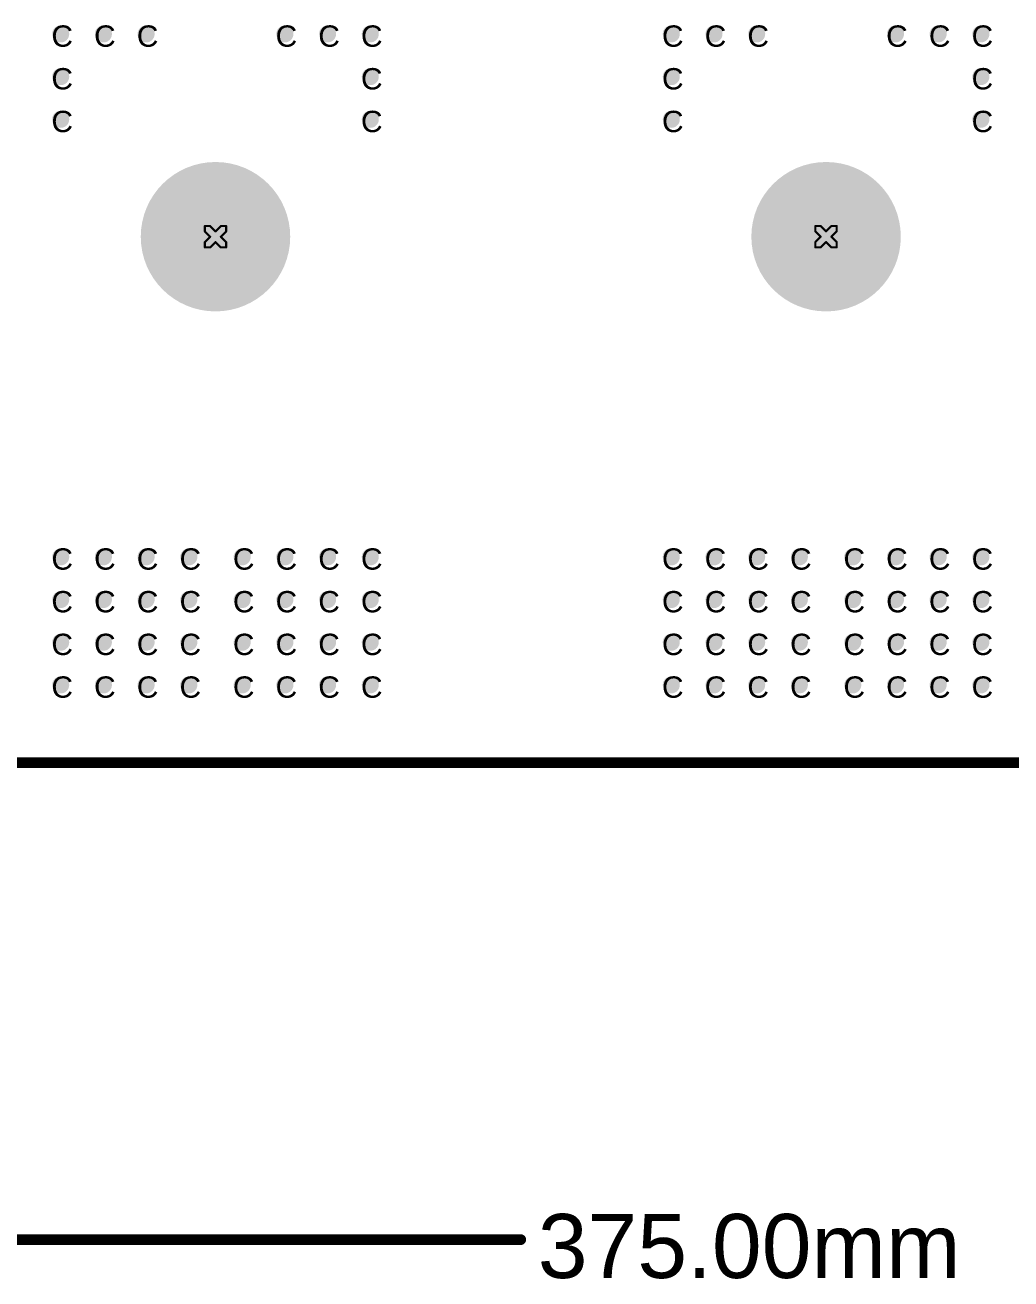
# Model space of a CAD drawing. Header units: millimetres. Extents: x -25 to 478, y -31 to 252.
# Drawn here: x 169.18 to 192.64, y -12.29 to 17.55 of the extents above; entities that cross this region are included whole.
import ezdxf

# ---------------------------------------------------------------- set-up
doc = ezdxf.new("R2010")
doc.units = ezdxf.units.MM
for name, color, linetype in [('DrillDrawing', 1, 'Continuous'), ('Mechanical1', 6, 'Continuous'), ('Mechanical2', 216, 'Continuous'), ('ViaHoleLayer', 16, 'Continuous')]:
    doc.layers.add(name, color=color, linetype=linetype)
doc.styles.add('Arial', font='', dxfattribs={"height": 0.2})
doc.styles.get('Arial').set_extended_font_data('Arial')

# ---------------------------------------------------------------- blocks, each defined once
blk = doc.blocks.new('FP_CB25_18_CY_CONN_TERM_LUG_25MM4_7MM9_MFG_1490')
at = {"layer": 'ViaHoleLayer'}
h = blk.add_hatch(color=16, dxfattribs=at)
edge = h.paths.add_edge_path()
edge.add_arc((-3.048, 3.683), 0.203, 0, 360)
h = blk.add_hatch(color=16, dxfattribs=at)
edge = h.paths.add_edge_path()
edge.add_arc((-2.032, 3.683), 0.203, 0, 360)
h = blk.add_hatch(color=16, dxfattribs=at)
edge = h.paths.add_edge_path()
edge.add_arc((-1.016, 3.683), 0.203, 0, 360)
h = blk.add_hatch(color=16, dxfattribs=at)
edge = h.paths.add_edge_path()
edge.add_arc((0, 3.683), 0.203, 0, 360)
h = blk.add_hatch(color=16, dxfattribs=at)
edge = h.paths.add_edge_path()
edge.add_arc((10.414, 3.683), 0.203, 0, 360)
h = blk.add_hatch(color=16, dxfattribs=at)
edge = h.paths.add_edge_path()
edge.add_arc((11.43, 3.683), 0.203, 0, 360)
h = blk.add_hatch(color=16, dxfattribs=at)
edge = h.paths.add_edge_path()
edge.add_arc((12.446, 3.683), 0.203, 0, 360)
h = blk.add_hatch(color=16, dxfattribs=at)
edge = h.paths.add_edge_path()
edge.add_arc((-3.048, 2.667), 0.203, 0, 360)
h = blk.add_hatch(color=16, dxfattribs=at)
edge = h.paths.add_edge_path()
edge.add_arc((-2.032, 2.667), 0.203, 0, 360)
h = blk.add_hatch(color=16, dxfattribs=at)
edge = h.paths.add_edge_path()
edge.add_arc((-1.016, 2.667), 0.203, 0, 360)
h = blk.add_hatch(color=16, dxfattribs=at)
edge = h.paths.add_edge_path()
edge.add_arc((0, 2.667), 0.203, 0, 360)
h = blk.add_hatch(color=16, dxfattribs=at)
edge = h.paths.add_edge_path()
edge.add_arc((12.446, 2.667), 0.203, 0, 360)
h = blk.add_hatch(color=16, dxfattribs=at)
edge = h.paths.add_edge_path()
edge.add_arc((-3.048, 1.651), 0.203, 0, 360)
h = blk.add_hatch(color=16, dxfattribs=at)
edge = h.paths.add_edge_path()
edge.add_arc((-2.032, 1.651), 0.203, 0, 360)
h = blk.add_hatch(color=16, dxfattribs=at)
edge = h.paths.add_edge_path()
edge.add_arc((-1.016, 1.651), 0.203, 0, 360)
h = blk.add_hatch(color=16, dxfattribs=at)
edge = h.paths.add_edge_path()
edge.add_arc((0, 1.651), 0.203, 0, 360)
h = blk.add_hatch(color=16, dxfattribs=at)
edge = h.paths.add_edge_path()
edge.add_arc((12.446, 1.651), 0.203, 0, 360)
h = blk.add_hatch(color=16, dxfattribs=at)
edge = h.paths.add_edge_path()
edge.add_arc((7.62, 0), 1.778, 0, 360)
h = blk.add_hatch(color=16, dxfattribs=at)
edge = h.paths.add_edge_path()
edge.add_arc((-3.048, 0.635), 0.203, 0, 360)
h = blk.add_hatch(color=16, dxfattribs=at)
edge = h.paths.add_edge_path()
edge.add_arc((-2.032, 0.635), 0.203, 0, 360)
h = blk.add_hatch(color=16, dxfattribs=at)
edge = h.paths.add_edge_path()
edge.add_arc((-1.016, 0.635), 0.203, 0, 360)
h = blk.add_hatch(color=16, dxfattribs=at)
edge = h.paths.add_edge_path()
edge.add_arc((0, 0.635), 0.203, 0, 360)
h = blk.add_hatch(color=16, dxfattribs=at)
edge = h.paths.add_edge_path()
edge.add_arc((-3.048, -0.635), 0.203, 0, 360)
h = blk.add_hatch(color=16, dxfattribs=at)
edge = h.paths.add_edge_path()
edge.add_arc((-2.032, -0.635), 0.203, 0, 360)
h = blk.add_hatch(color=16, dxfattribs=at)
edge = h.paths.add_edge_path()
edge.add_arc((-1.016, -0.635), 0.203, 0, 360)
h = blk.add_hatch(color=16, dxfattribs=at)
edge = h.paths.add_edge_path()
edge.add_arc((0, -0.635), 0.203, 0, 360)
h = blk.add_hatch(color=16, dxfattribs=at)
edge = h.paths.add_edge_path()
edge.add_arc((-3.048, -1.651), 0.203, 0, 360)
h = blk.add_hatch(color=16, dxfattribs=at)
edge = h.paths.add_edge_path()
edge.add_arc((-2.032, -1.651), 0.203, 0, 360)
h = blk.add_hatch(color=16, dxfattribs=at)
edge = h.paths.add_edge_path()
edge.add_arc((-1.016, -1.651), 0.203, 0, 360)
h = blk.add_hatch(color=16, dxfattribs=at)
edge = h.paths.add_edge_path()
edge.add_arc((0, -1.651), 0.203, 0, 360)
h = blk.add_hatch(color=16, dxfattribs=at)
edge = h.paths.add_edge_path()
edge.add_arc((12.446, -1.651), 0.203, 0, 360)
h = blk.add_hatch(color=16, dxfattribs=at)
edge = h.paths.add_edge_path()
edge.add_arc((-3.048, -2.667), 0.203, 0, 360)
h = blk.add_hatch(color=16, dxfattribs=at)
edge = h.paths.add_edge_path()
edge.add_arc((-2.032, -2.667), 0.203, 0, 360)
h = blk.add_hatch(color=16, dxfattribs=at)
edge = h.paths.add_edge_path()
edge.add_arc((-1.016, -2.667), 0.203, 0, 360)
h = blk.add_hatch(color=16, dxfattribs=at)
edge = h.paths.add_edge_path()
edge.add_arc((0, -2.667), 0.203, 0, 360)
h = blk.add_hatch(color=16, dxfattribs=at)
edge = h.paths.add_edge_path()
edge.add_arc((12.446, -2.667), 0.203, 0, 360)
h = blk.add_hatch(color=16, dxfattribs=at)
edge = h.paths.add_edge_path()
edge.add_arc((-3.048, -3.683), 0.203, 0, 360)
h = blk.add_hatch(color=16, dxfattribs=at)
edge = h.paths.add_edge_path()
edge.add_arc((-2.032, -3.683), 0.203, 0, 360)
h = blk.add_hatch(color=16, dxfattribs=at)
edge = h.paths.add_edge_path()
edge.add_arc((-1.016, -3.683), 0.203, 0, 360)
h = blk.add_hatch(color=16, dxfattribs=at)
edge = h.paths.add_edge_path()
edge.add_arc((0, -3.683), 0.203, 0, 360)
h = blk.add_hatch(color=16, dxfattribs=at)
edge = h.paths.add_edge_path()
edge.add_arc((10.414, -3.683), 0.203, 0, 360)
h = blk.add_hatch(color=16, dxfattribs=at)
edge = h.paths.add_edge_path()
edge.add_arc((11.43, -3.683), 0.203, 0, 360)
h = blk.add_hatch(color=16, dxfattribs=at)
edge = h.paths.add_edge_path()
edge.add_arc((12.446, -3.683), 0.203, 0, 360)
blk = doc.blocks.new('FP_CB25_18_CY_CONN_TERM_LUG_25MM4_7MM9_MFG_1506')
at = {"layer": 'ViaHoleLayer'}
h = blk.add_hatch(color=16, dxfattribs=at)
edge = h.paths.add_edge_path()
edge.add_arc((-3.048, 3.683), 0.203, 0, 360)
h = blk.add_hatch(color=16, dxfattribs=at)
edge = h.paths.add_edge_path()
edge.add_arc((-2.032, 3.683), 0.203, 0, 360)
h = blk.add_hatch(color=16, dxfattribs=at)
edge = h.paths.add_edge_path()
edge.add_arc((-1.016, 3.683), 0.203, 0, 360)
h = blk.add_hatch(color=16, dxfattribs=at)
edge = h.paths.add_edge_path()
edge.add_arc((0, 3.683), 0.203, 0, 360)
h = blk.add_hatch(color=16, dxfattribs=at)
edge = h.paths.add_edge_path()
edge.add_arc((10.414, 3.683), 0.203, 0, 360)
h = blk.add_hatch(color=16, dxfattribs=at)
edge = h.paths.add_edge_path()
edge.add_arc((11.43, 3.683), 0.203, 0, 360)
h = blk.add_hatch(color=16, dxfattribs=at)
edge = h.paths.add_edge_path()
edge.add_arc((12.446, 3.683), 0.203, 0, 360)
h = blk.add_hatch(color=16, dxfattribs=at)
edge = h.paths.add_edge_path()
edge.add_arc((-3.048, 2.667), 0.203, 0, 360)
h = blk.add_hatch(color=16, dxfattribs=at)
edge = h.paths.add_edge_path()
edge.add_arc((-2.032, 2.667), 0.203, 0, 360)
h = blk.add_hatch(color=16, dxfattribs=at)
edge = h.paths.add_edge_path()
edge.add_arc((-1.016, 2.667), 0.203, 0, 360)
h = blk.add_hatch(color=16, dxfattribs=at)
edge = h.paths.add_edge_path()
edge.add_arc((0, 2.667), 0.203, 0, 360)
h = blk.add_hatch(color=16, dxfattribs=at)
edge = h.paths.add_edge_path()
edge.add_arc((12.446, 2.667), 0.203, 0, 360)
h = blk.add_hatch(color=16, dxfattribs=at)
edge = h.paths.add_edge_path()
edge.add_arc((-3.048, 1.651), 0.203, 0, 360)
h = blk.add_hatch(color=16, dxfattribs=at)
edge = h.paths.add_edge_path()
edge.add_arc((-2.032, 1.651), 0.203, 0, 360)
h = blk.add_hatch(color=16, dxfattribs=at)
edge = h.paths.add_edge_path()
edge.add_arc((-1.016, 1.651), 0.203, 0, 360)
h = blk.add_hatch(color=16, dxfattribs=at)
edge = h.paths.add_edge_path()
edge.add_arc((0, 1.651), 0.203, 0, 360)
h = blk.add_hatch(color=16, dxfattribs=at)
edge = h.paths.add_edge_path()
edge.add_arc((12.446, 1.651), 0.203, 0, 360)
h = blk.add_hatch(color=16, dxfattribs=at)
edge = h.paths.add_edge_path()
edge.add_arc((7.62, 0), 1.778, 0, 360)
h = blk.add_hatch(color=16, dxfattribs=at)
edge = h.paths.add_edge_path()
edge.add_arc((-3.048, 0.635), 0.203, 0, 360)
h = blk.add_hatch(color=16, dxfattribs=at)
edge = h.paths.add_edge_path()
edge.add_arc((-2.032, 0.635), 0.203, 0, 360)
h = blk.add_hatch(color=16, dxfattribs=at)
edge = h.paths.add_edge_path()
edge.add_arc((-1.016, 0.635), 0.203, 0, 360)
h = blk.add_hatch(color=16, dxfattribs=at)
edge = h.paths.add_edge_path()
edge.add_arc((0, 0.635), 0.203, 0, 360)
h = blk.add_hatch(color=16, dxfattribs=at)
edge = h.paths.add_edge_path()
edge.add_arc((-3.048, -0.635), 0.203, 0, 360)
h = blk.add_hatch(color=16, dxfattribs=at)
edge = h.paths.add_edge_path()
edge.add_arc((-2.032, -0.635), 0.203, 0, 360)
h = blk.add_hatch(color=16, dxfattribs=at)
edge = h.paths.add_edge_path()
edge.add_arc((-1.016, -0.635), 0.203, 0, 360)
h = blk.add_hatch(color=16, dxfattribs=at)
edge = h.paths.add_edge_path()
edge.add_arc((0, -0.635), 0.203, 0, 360)
h = blk.add_hatch(color=16, dxfattribs=at)
edge = h.paths.add_edge_path()
edge.add_arc((-3.048, -1.651), 0.203, 0, 360)
h = blk.add_hatch(color=16, dxfattribs=at)
edge = h.paths.add_edge_path()
edge.add_arc((-2.032, -1.651), 0.203, 0, 360)
h = blk.add_hatch(color=16, dxfattribs=at)
edge = h.paths.add_edge_path()
edge.add_arc((-1.016, -1.651), 0.203, 0, 360)
h = blk.add_hatch(color=16, dxfattribs=at)
edge = h.paths.add_edge_path()
edge.add_arc((0, -1.651), 0.203, 0, 360)
h = blk.add_hatch(color=16, dxfattribs=at)
edge = h.paths.add_edge_path()
edge.add_arc((12.446, -1.651), 0.203, 0, 360)
h = blk.add_hatch(color=16, dxfattribs=at)
edge = h.paths.add_edge_path()
edge.add_arc((-3.048, -2.667), 0.203, 0, 360)
h = blk.add_hatch(color=16, dxfattribs=at)
edge = h.paths.add_edge_path()
edge.add_arc((-2.032, -2.667), 0.203, 0, 360)
h = blk.add_hatch(color=16, dxfattribs=at)
edge = h.paths.add_edge_path()
edge.add_arc((-1.016, -2.667), 0.203, 0, 360)
h = blk.add_hatch(color=16, dxfattribs=at)
edge = h.paths.add_edge_path()
edge.add_arc((0, -2.667), 0.203, 0, 360)
h = blk.add_hatch(color=16, dxfattribs=at)
edge = h.paths.add_edge_path()
edge.add_arc((12.446, -2.667), 0.203, 0, 360)
h = blk.add_hatch(color=16, dxfattribs=at)
edge = h.paths.add_edge_path()
edge.add_arc((-3.048, -3.683), 0.203, 0, 360)
h = blk.add_hatch(color=16, dxfattribs=at)
edge = h.paths.add_edge_path()
edge.add_arc((-2.032, -3.683), 0.203, 0, 360)
h = blk.add_hatch(color=16, dxfattribs=at)
edge = h.paths.add_edge_path()
edge.add_arc((-1.016, -3.683), 0.203, 0, 360)
h = blk.add_hatch(color=16, dxfattribs=at)
edge = h.paths.add_edge_path()
edge.add_arc((0, -3.683), 0.203, 0, 360)
h = blk.add_hatch(color=16, dxfattribs=at)
edge = h.paths.add_edge_path()
edge.add_arc((10.414, -3.683), 0.203, 0, 360)
h = blk.add_hatch(color=16, dxfattribs=at)
edge = h.paths.add_edge_path()
edge.add_arc((11.43, -3.683), 0.203, 0, 360)
h = blk.add_hatch(color=16, dxfattribs=at)
edge = h.paths.add_edge_path()
edge.add_arc((12.446, -3.683), 0.203, 0, 360)

msp = doc.modelspace()

# ---------------------------------------------------------------- linework, layer by layer
at = {"layer": 'DrillDrawing', "const_width": 0.0508}
for points in [[(173.457, 12.643), (173.457, 12.77)], [(173.457, 12.77), (173.584, 12.77)], [(173.457, 12.643), (173.584, 12.516)], [(173.457, 12.389), (173.584, 12.516)], [(173.584, 12.77), (173.711, 12.643)], [(173.711, 12.643), (173.838, 12.77)], [(173.838, 12.77), (173.965, 12.77)], [(173.838, 12.516), (173.965, 12.643)], [(173.838, 12.516), (173.965, 12.389)], [(173.965, 12.643), (173.965, 12.77)], [(187.985, 12.643), (187.985, 12.77)], [(187.985, 12.77), (188.112, 12.77)], [(187.985, 12.643), (188.112, 12.516)], [(187.985, 12.389), (188.112, 12.516)], [(188.112, 12.77), (188.239, 12.643)], [(188.239, 12.643), (188.366, 12.77)], [(188.366, 12.77), (188.493, 12.77)], [(188.366, 12.516), (188.493, 12.643)], [(188.366, 12.516), (188.493, 12.389)], [(188.493, 12.643), (188.493, 12.77)], [(173.457, 12.262), (173.457, 12.389)], [(173.457, 12.262), (173.584, 12.262)], [(173.584, 12.262), (173.711, 12.389)], [(173.711, 12.389), (173.838, 12.262)], [(173.838, 12.262), (173.965, 12.262)], [(173.965, 12.262), (173.965, 12.389)], [(187.985, 12.262), (187.985, 12.389)], [(187.985, 12.262), (188.112, 12.262)], [(188.112, 12.262), (188.239, 12.389)], [(188.239, 12.389), (188.366, 12.262)], [(188.366, 12.262), (188.493, 12.262)], [(188.493, 12.262), (188.493, 12.389)]]:
    msp.add_lwpolyline(points, dxfattribs=at)
at = {"layer": 'DrillDrawing', "const_width": 0.0254}
for points in [[(173.444, 12.77, 1), (173.469, 12.77, 1)], [(173.444, 12.77, 1), (173.469, 12.77, 1)], [(173.444, 12.643, 1), (173.469, 12.643, 1)], [(173.444, 12.643, 1), (173.469, 12.643, 1)], [(173.571, 12.77, 1), (173.596, 12.77, 1)], [(173.571, 12.77, 1), (173.596, 12.77, 1)], [(173.571, 12.516, 1), (173.596, 12.516, 1)], [(173.571, 12.516, 1), (173.596, 12.516, 1)], [(173.698, 12.643, 1), (173.723, 12.643, 1)], [(173.698, 12.643, 1), (173.723, 12.643, 1)], [(173.825, 12.77, 1), (173.85, 12.77, 1)], [(173.825, 12.77, 1), (173.85, 12.77, 1)], [(173.825, 12.516, 1), (173.85, 12.516, 1)], [(173.825, 12.516, 1), (173.85, 12.516, 1)], [(173.952, 12.77, 1), (173.977, 12.77, 1)], [(173.952, 12.77, 1), (173.977, 12.77, 1)], [(173.952, 12.643, 1), (173.977, 12.643, 1)], [(173.952, 12.643, 1), (173.977, 12.643, 1)], [(187.973, 12.77, 1), (187.998, 12.77, 1)], [(187.973, 12.77, 1), (187.998, 12.77, 1)], [(187.973, 12.643, 1), (187.998, 12.643, 1)], [(187.973, 12.643, 1), (187.998, 12.643, 1)], [(188.1, 12.77, 1), (188.125, 12.77, 1)], [(188.1, 12.77, 1), (188.125, 12.77, 1)], [(188.1, 12.516, 1), (188.125, 12.516, 1)], [(188.1, 12.516, 1), (188.125, 12.516, 1)], [(188.227, 12.643, 1), (188.252, 12.643, 1)], [(188.227, 12.643, 1), (188.252, 12.643, 1)], [(188.354, 12.77, 1), (188.379, 12.77, 1)], [(188.354, 12.77, 1), (188.379, 12.77, 1)], [(188.354, 12.516, 1), (188.379, 12.516, 1)], [(188.354, 12.516, 1), (188.379, 12.516, 1)], [(188.481, 12.77, 1), (188.506, 12.77, 1)], [(188.481, 12.77, 1), (188.506, 12.77, 1)], [(188.481, 12.643, 1), (188.506, 12.643, 1)], [(188.481, 12.643, 1), (188.506, 12.643, 1)], [(173.444, 12.389, 1), (173.469, 12.389, 1)], [(173.444, 12.389, 1), (173.469, 12.389, 1)], [(173.444, 12.262, 1), (173.469, 12.262, 1)], [(173.444, 12.262, 1), (173.469, 12.262, 1)], [(173.571, 12.262, 1), (173.596, 12.262, 1)], [(173.571, 12.262, 1), (173.596, 12.262, 1)], [(173.698, 12.389, 1), (173.723, 12.389, 1)], [(173.698, 12.389, 1), (173.723, 12.389, 1)], [(173.825, 12.262, 1), (173.85, 12.262, 1)], [(173.825, 12.262, 1), (173.85, 12.262, 1)], [(173.952, 12.389, 1), (173.977, 12.389, 1)], [(173.952, 12.389, 1), (173.977, 12.389, 1)], [(173.952, 12.262, 1), (173.977, 12.262, 1)], [(173.952, 12.262, 1), (173.977, 12.262, 1)], [(187.973, 12.389, 1), (187.998, 12.389, 1)], [(187.973, 12.389, 1), (187.998, 12.389, 1)], [(187.973, 12.262, 1), (187.998, 12.262, 1)], [(187.973, 12.262, 1), (187.998, 12.262, 1)], [(188.1, 12.262, 1), (188.125, 12.262, 1)], [(188.1, 12.262, 1), (188.125, 12.262, 1)], [(188.227, 12.389, 1), (188.252, 12.389, 1)], [(188.227, 12.389, 1), (188.252, 12.389, 1)], [(188.354, 12.262, 1), (188.379, 12.262, 1)], [(188.354, 12.262, 1), (188.379, 12.262, 1)], [(188.481, 12.389, 1), (188.506, 12.389, 1)], [(188.481, 12.389, 1), (188.506, 12.389, 1)], [(188.481, 12.262, 1), (188.506, 12.262, 1)], [(188.481, 12.262, 1), (188.506, 12.262, 1)]]:
    msp.add_lwpolyline(points, format="xyb", close=True, dxfattribs=at)
at = {"layer": 'Mechanical1', "const_width": 0.254}
msp.add_lwpolyline([(0, 0), (375, 0)], dxfattribs=at)
at = {"layer": 'Mechanical2', "const_width": 0.254}
msp.add_lwpolyline([(0, -11.354), (180.974, -11.354)], dxfattribs=at)
at = {"layer": 'Mechanical2', "const_width": 0.127}
msp.add_lwpolyline([(180.911, -11.354, 1), (181.038, -11.354, 1)], format="xyb", close=True, dxfattribs=at)

# ---------------------------------------------------------------- block references
at = {"rotation": 90}
for name, p in [('FP_CB25_18_CY_CONN_TERM_LUG_25MM4_7MM9_MFG_1506', (173.711, 4.896)), ('FP_CB25_18_CY_CONN_TERM_LUG_25MM4_7MM9_MFG_1490', (188.239, 4.896))]:
    msp.add_blockref(name, p, dxfattribs=at)

# ---------------------------------------------------------------- texts
at = {"layer": 'DrillDrawing', "style": 'Arial'}
for p in [(169.808, 17.037), (170.824, 17.037), (171.84, 17.037), (175.142, 17.037), (176.158, 17.037), (177.174, 17.037), (184.336, 17.037), (185.352, 17.037), (186.368, 17.037), (189.67, 17.037), (190.686, 17.037), (191.702, 17.037), (169.808, 16.021), (177.174, 16.021), (184.336, 16.021), (191.702, 16.021), (169.808, 15.005), (177.174, 15.005), (184.336, 15.005), (191.702, 15.005), (169.808, 4.591), (170.824, 4.591), (171.84, 4.591), (172.856, 4.591), (174.126, 4.591), (175.142, 4.591), (176.158, 4.591), (177.174, 4.591), (184.336, 4.591), (185.352, 4.591), (186.368, 4.591), (187.384, 4.591), (188.654, 4.591), (189.67, 4.591), (190.686, 4.591), (191.702, 4.591), (169.808, 3.575), (170.824, 3.575), (171.84, 3.575), (172.856, 3.575), (174.126, 3.575), (175.142, 3.575), (176.158, 3.575), (177.174, 3.575), (184.336, 3.575), (185.352, 3.575), (186.368, 3.575), (187.384, 3.575), (188.654, 3.575), (189.67, 3.575), (190.686, 3.575), (191.702, 3.575), (169.808, 2.559), (170.824, 2.559), (171.84, 2.559), (172.856, 2.559), (174.126, 2.559), (175.142, 2.559), (176.158, 2.559), (177.174, 2.559), (184.336, 2.559), (185.352, 2.559), (186.368, 2.559), (187.384, 2.559), (188.654, 2.559), (189.67, 2.559), (190.686, 2.559), (191.702, 2.559), (169.808, 1.543), (170.824, 1.543), (171.84, 1.543), (172.856, 1.543), (174.126, 1.543), (175.142, 1.543), (176.158, 1.543), (177.174, 1.543), (184.336, 1.543), (185.352, 1.543), (186.368, 1.543), (187.384, 1.543), (188.654, 1.543), (189.67, 1.543), (190.686, 1.543), (191.702, 1.543)]:
    msp.add_text('C', height=0.508, dxfattribs=at).set_placement(p)
at = {"layer": 'Mechanical2', "style": 'Arial'}
msp.add_text('375.00mm', height=1.524, dxfattribs=at).set_placement((181.38, -12.268))

doc.saveas('drawing.dxf')
